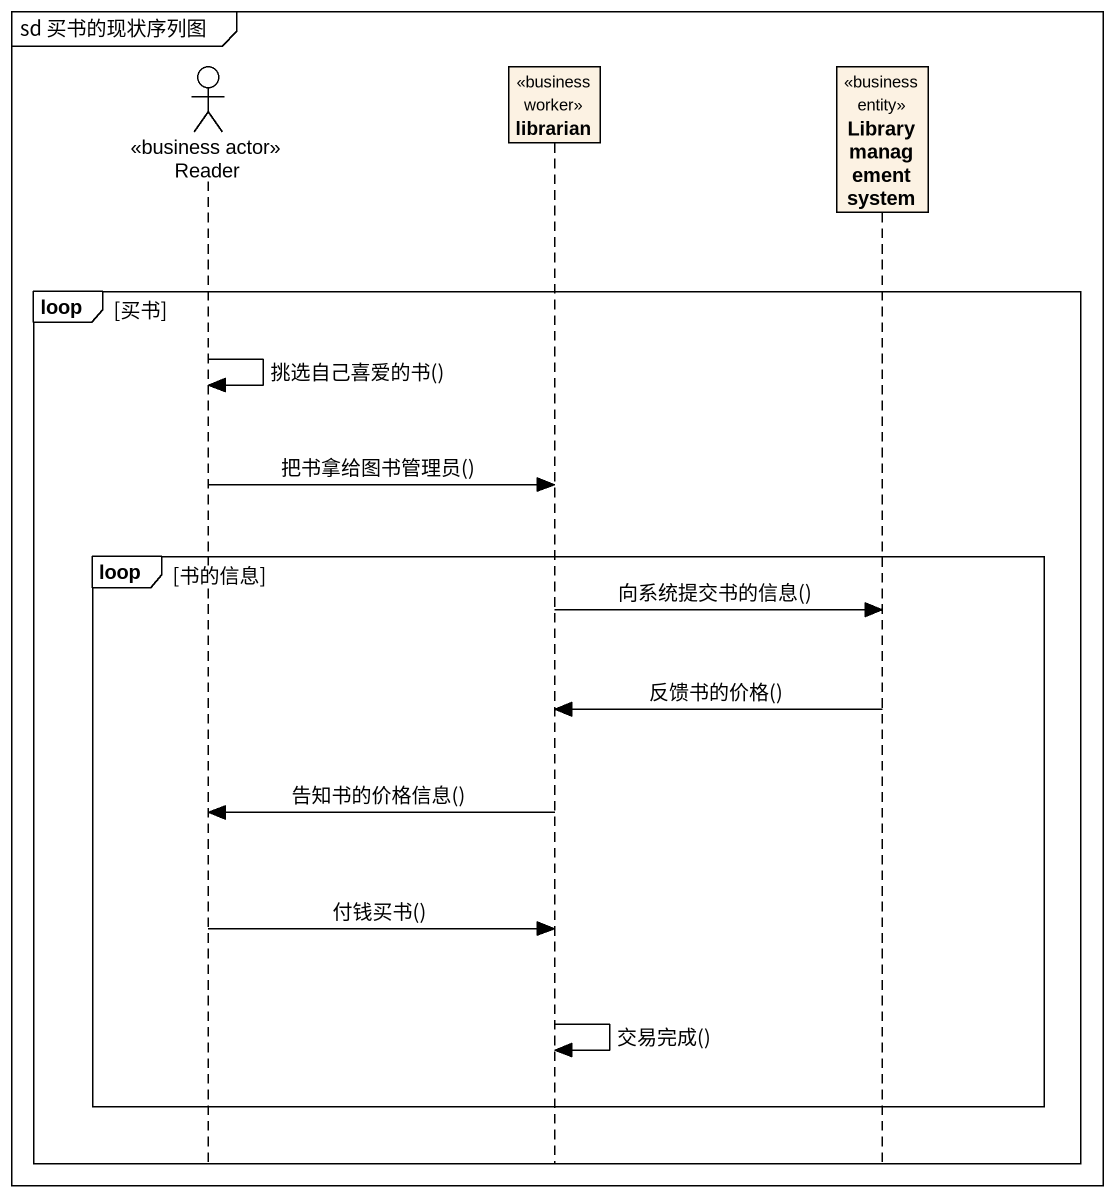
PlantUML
@startuml
mainframe sd 买书的现状序列图
hide footbox
actor Reader <<business actor>>
participant librarian <<business worker>>
participant "Library management system" as Library_management_system <<business entity>>

loop 买书
  Reader -> Reader : 挑选自己喜爱的书()
  Reader -> librarian : 把书拿给图书管理员()
  loop 书的信息
    librarian -> Library_management_system : 向系统提交书的信息()
    Library_management_system -> librarian : 反馈书的价格()
    librarian -> Reader : 告知书的价格信息()
    Reader -> librarian : 付钱买书()
    librarian -> librarian : 交易完成()
  end
end
@enduml
